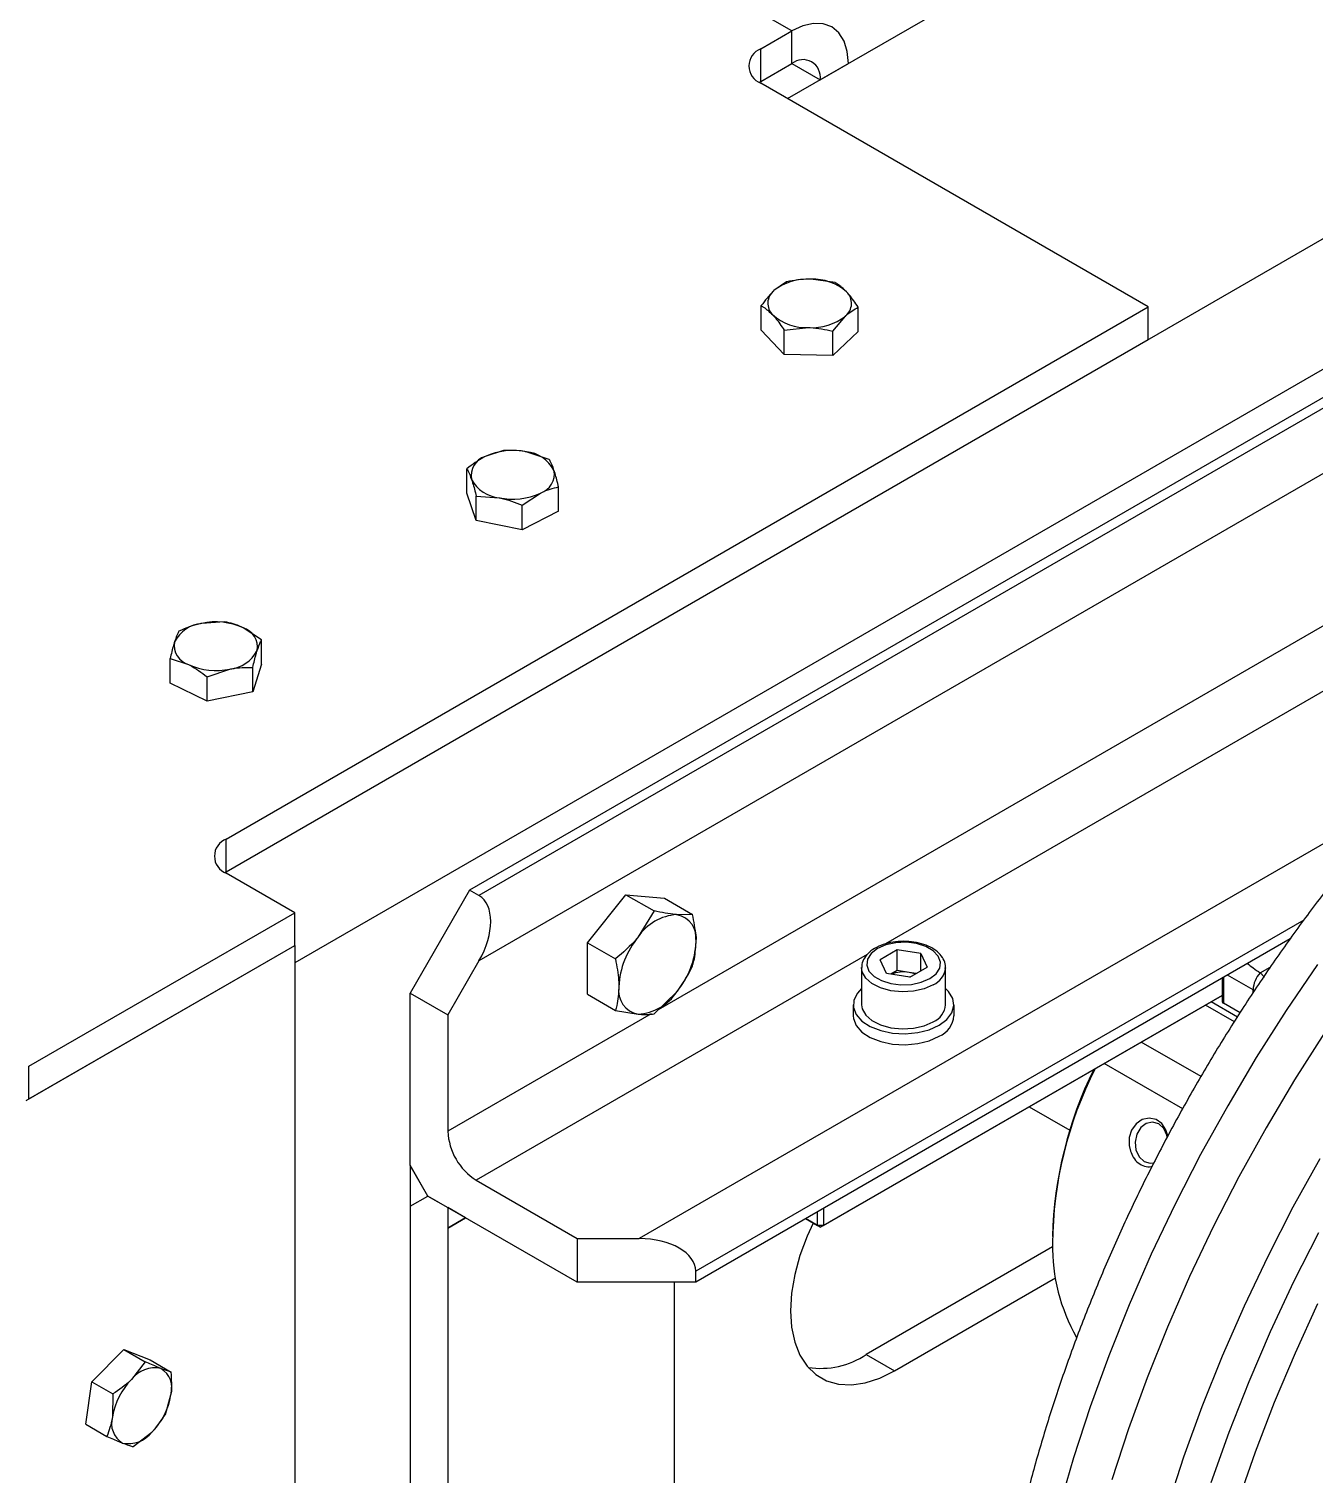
# Model space of a CAD drawing. Header units: metres. Extents: x 0 to 21025, y 0 to 14850.
# Drawn here: x 11500.9 to 11653.9, y 4254.5 to 4426.6 of the extents above; entities that cross this region are included whole.
import ezdxf

# ---------------------------------------------------------------- set-up
doc = ezdxf.new("R2010")
doc.units = ezdxf.units.M
doc.header["$LTSCALE"] = 25
doc.layers.add('SL4', color=4, linetype='Continuous')

msp = doc.modelspace()

# ---------------------------------------------------------------- linework, layer by layer
at = {"layer": 'SL4'}
for p, q in [((11591.24, 4418.267), (12146.319, 4738.707)), ((11524.399, 4326.226), (12192.616, 4711.98)), ((12199.352, 4700.314), (11532.548, 4315.377)), ((11591.742, 4426.336), (11499.818, 4479.402)), ((11758.422, 4442.403), (11553.361, 4324.024)), ((11759.548, 4441.753), (11554.487, 4323.373)), ((11760.791, 4434.701), (11554.487, 4315.605)), ((11588.038, 4424.198), (11591.742, 4426.336)), ((11591.742, 4422.447), (11591.742, 4426.336)), ((11588.038, 4420.309), (11588.038, 4424.198)), ((11588.038, 4420.309), (11591.742, 4422.447)), ((11591.741, 4422.446), (11595.109, 4420.502)), ((11595.109, 4420.502), (11598.477, 4422.446)), ((11598.477, 4422.445), (11598.477, 4422.446)), ((11587.879, 4420.212), (11588.038, 4420.309)), ((11634.17, 4393.484), (11588.038, 4420.116)), ((11595.109, 4420.501), (11595.109, 4420.502)), ((11745.474, 4407.707), (11575.825, 4309.771)), ((11596.888, 4396.368), (11594.003, 4396.778)), ((11591.117, 4396.46), (11589.605, 4395.405)), ((11524.399, 4330.115), (11634.17, 4393.484)), ((11588.094, 4390.719), (11588.094, 4393.62)), ((11599.636, 4390.535), (11599.636, 4393.437)), ((11634.17, 4389.596), (11634.17, 4393.484)), ((11596.613, 4390.597), (11598.125, 4392.382)), ((11524.399, 4326.226), (11634.17, 4389.596)), ((11590.842, 4387.787), (11588.094, 4390.719)), ((11590.842, 4390.689), (11593.727, 4391.008)), ((11590.842, 4387.787), (11590.842, 4390.689)), ((11596.613, 4387.696), (11596.613, 4390.597)), ((11599.636, 4390.535), (11596.613, 4387.696)), ((11596.613, 4387.696), (11590.842, 4387.787)), ((11557.395, 4376.388), (11555.22, 4375.657)), ((11562.858, 4375.311), (11560.126, 4376.214)), ((11553.046, 4371.294), (11553.046, 4374.196)), ((11554.161, 4368.024), (11553.046, 4371.294)), ((11554.161, 4368.024), (11554.161, 4370.926)), ((11554.161, 4370.926), (11556.893, 4370.751)), ((11559.625, 4369.848), (11561.799, 4371.309)), ((11563.973, 4369.139), (11563.973, 4372.041)), ((11559.625, 4366.946), (11559.625, 4369.848)), ((11563.973, 4369.139), (11559.625, 4366.946)), ((11559.625, 4366.946), (11554.161, 4368.024)), ((11524.198, 4355.986), (11521.479, 4355.792)), ((11528.594, 4353.825), (11526.396, 4355.27)), ((11528.594, 4350.924), (11528.594, 4353.825)), ((11664.354, 4353.101), (11602.884, 4317.615)), ((11517.715, 4348.689), (11517.715, 4351.591)), ((11517.715, 4351.591), (11519.912, 4350.875)), ((11522.11, 4349.43), (11524.83, 4350.353)), ((11528.594, 4350.924), (11527.55, 4347.646)), ((11527.55, 4347.646), (11527.55, 4350.547)), ((11522.11, 4346.528), (11517.715, 4348.689)), ((11522.11, 4346.528), (11522.11, 4349.43)), ((11527.55, 4347.646), (11522.11, 4346.528)), ((11664.639, 4335.117), (11573.574, 4282.546)), ((11524.399, 4326.226), (11524.399, 4330.115)), ((11524.239, 4326.129), (11524.399, 4326.226)), ((11532.545, 4321.33), (11524.399, 4326.033)), ((11553.361, 4324.024), (11546.29, 4311.776)), ((11554.487, 4323.373), (11553.361, 4324.024)), ((11567.397, 4317.758), (11571.993, 4323.476)), ((11571.993, 4323.476), (11575.331, 4321.55)), ((11571.993, 4323.476), (11576.59, 4323.065)), ((11576.59, 4323.065), (11579.927, 4321.139)), ((11500.895, 4303.059), (11532.545, 4321.33)), ((11532.545, 4317.441), (11532.545, 4321.33)), ((11575.331, 4321.55), (11573.443, 4318.454)), ((11579.927, 4321.139), (11578.039, 4321.107)), ((11652.694, 4320.452), (11580.302, 4278.661)), ((11500.56, 4298.975), (11532.548, 4317.441)), ((11500.895, 4299.17), (11532.545, 4317.441)), ((11532.548, 4317.441), (11532.545, 4317.443)), ((11532.548, 4317.441), (11532.548, 4118.205)), ((11567.397, 4317.758), (11570.734, 4315.832)), ((11567.397, 4311.63), (11567.397, 4317.758)), ((11651.08, 4318.22), (11580.302, 4277.361)), ((11554.487, 4315.605), (11550.78, 4309.184)), ((11600.714, 4316.362), (11554.148, 4289.48)), ((11604.301, 4316.901), (11602.251, 4315.718)), ((11603.001, 4314.102), (11602.251, 4315.718)), ((11607.1, 4316.468), (11604.301, 4316.901)), ((11604.301, 4314.451), (11604.301, 4316.901)), ((11607.1, 4316.468), (11607.85, 4314.852)), ((11607.1, 4314.419), (11607.1, 4316.468)), ((11600.051, 4314.795), (11600.051, 4310.386)), ((11605.801, 4313.669), (11603.001, 4314.102)), ((11604.301, 4314.451), (11603.548, 4314.017)), ((11605.7, 4314.235), (11604.301, 4314.451)), ((11606.553, 4314.103), (11605.7, 4314.235)), ((11605.801, 4313.669), (11607.85, 4314.852)), ((11610.051, 4314.795), (11610.049, 4314.721)), ((11610.051, 4310.386), (11610.051, 4314.795)), ((11646.659, 4312.165), (11643.625, 4313.916)), ((11647.51, 4314.175), (11647.521, 4314.167)), ((11647.521, 4314.167), (11648.715, 4314.857)), ((11642.977, 4313.542), (11642.977, 4310.768)), ((11643.124, 4313.627), (11643.124, 4310.564)), ((11646.659, 4311.822), (11646.659, 4312.165)), ((11546.29, 4291.281), (11546.29, 4311.776)), ((11546.29, 4311.776), (11550.78, 4309.184)), ((11567.397, 4311.63), (11570.734, 4309.703)), ((11575.331, 4309.292), (11578.039, 4311.914)), ((11642.977, 4311.5), (11595.151, 4283.89)), ((11595.505, 4284.095), (11642.977, 4311.5)), ((11641.692, 4310.758), (11644.813, 4308.956)), ((11645.107, 4309.419), (11643.124, 4310.564)), ((11574.98, 4309.283), (11550.78, 4295.313)), ((11550.78, 4309.184), (11550.78, 4295.313)), ((11570.734, 4309.703), (11573.443, 4309.261)), ((11599.051, 4310.386), (11599.051, 4309.079)), ((11611.051, 4309.079), (11611.051, 4310.386)), ((11644.434, 4308.358), (11640.985, 4310.35)), ((11640.466, 4301.839), (11633.354, 4305.945)), ((11500.895, 4299.17), (11500.895, 4303.059)), ((11638.286, 4297.995), (11628.935, 4303.393)), ((11619.994, 4298.232), (11624.843, 4295.433)), ((11548.411, 4287.607), (11546.29, 4291.281)), ((11548.411, 4287.607), (11546.311, 4291.244)), ((11546.311, 4291.244), (11546.311, 4286.394)), ((11554.148, 4289.48), (11566.16, 4282.546)), ((11546.29, 4286.382), (11548.411, 4287.607)), ((11546.29, 4286.382), (11546.29, 4209.219)), ((11546.311, 4286.394), (11548.411, 4287.607)), ((11548.411, 4287.607), (11550.78, 4286.239)), ((11566.16, 4277.361), (11548.411, 4287.607)), ((11552.902, 4285.015), (11550.78, 4286.239)), ((11550.78, 4286.239), (11550.78, 4283.79)), ((11550.78, 4286.239), (11550.78, 4204.177)), ((11550.78, 4283.79), (11552.902, 4285.015)), ((11552.902, 4285.014), (11550.78, 4283.79)), ((11593.382, 4284.912), (11594.798, 4284.095)), ((11595.151, 4283.89), (11593.382, 4284.912)), ((11594.798, 4284.095), (11594.798, 4285.729)), ((11595.505, 4286.137), (11595.505, 4284.095)), ((11595.505, 4284.095), (11594.798, 4284.095)), ((11594.798, 4284.095), (11595.151, 4283.89)), ((11595.505, 4284.095), (11595.151, 4283.89)), ((11566.16, 4282.546), (11566.16, 4277.361)), ((11566.16, 4282.546), (11573.574, 4282.546)), ((11622.79, 4281.561), (11600.6, 4268.751)), ((11580.302, 4277.361), (11580.302, 4278.661)), ((11603.968, 4266.807), (11623.131, 4277.87)), ((11580.302, 4277.361), (11566.16, 4277.361)), ((11577.721, 4277.361), (11577.721, 4222.179)), ((11508.376, 4265.494), (11512.212, 4269.321)), ((11512.212, 4269.321), (11514.724, 4267.871)), ((11512.212, 4269.321), (11515.339, 4268.096)), ((11514.724, 4267.871), (11513.122, 4265.775)), ((11515.339, 4268.096), (11517.852, 4266.646)), ((11600.6, 4268.751), (11603.968, 4266.807)), ((11507.667, 4260.442), (11508.376, 4265.494)), ((11508.376, 4265.494), (11510.888, 4264.044)), ((11510.888, 4264.044), (11510.85, 4261.335)), ((11517.143, 4261.594), (11517.813, 4263.937)), ((11507.667, 4260.442), (11510.179, 4258.992)), ((11513.307, 4257.767), (11515.541, 4259.498))]:
    msp.add_line(p, q, dxfattribs=at)
at = {"layer": 'SL4', "flags": 128}
for points in [[(11598.477, 4422.446), (11598.348, 4423.889), (11597.964, 4425.127), (11597.342, 4426.112), (11596.504, 4426.807), (11595.484, 4427.185), (11594.319, 4427.231), (11593.056, 4426.945), (11591.742, 4426.336)], [(11608.162, 4313.489), (11608.913, 4314.067), (11609.35, 4314.745), (11609.44, 4315.466), (11609.173, 4316.172), (11608.573, 4316.807), (11607.688, 4317.318), (11606.588, 4317.665), (11605.365, 4317.818), (11604.115, 4317.767), (11602.942, 4317.514), (11601.939, 4317.081), (11601.189, 4316.502), (11600.751, 4315.825), (11600.662, 4315.104), (11600.928, 4314.397), (11601.528, 4313.763), (11602.414, 4313.251), (11603.513, 4312.905), (11604.737, 4312.751), (11605.986, 4312.803), (11607.159, 4313.055), (11608.162, 4313.489)], [(11608.586, 4312.754), (11607.501, 4312.279), (11606.235, 4311.99), (11604.88, 4311.91), (11603.538, 4312.044), (11602.308, 4312.381), (11601.282, 4312.898), (11600.535, 4313.555), (11600.123, 4314.304), (11600.051, 4314.807)], [(11654.339, 4315.156), (11650.612, 4309.687), (11647.044, 4304.084), (11643.643, 4298.364), (11640.421, 4292.544), (11637.386, 4286.639), (11634.547, 4280.666), (11631.911, 4274.642), (11629.487, 4268.585), (11627.281, 4262.512), (11625.299, 4256.439), (11623.547, 4250.384)], [(11600.051, 4312.3), (11599.544, 4311.761), (11599.125, 4310.927), (11599.077, 4310.06), (11599.405, 4309.212), (11600.088, 4308.439), (11601.083, 4307.787), (11602.327, 4307.299), (11603.742, 4307.005), (11605.239, 4306.924), (11606.725, 4307.059), (11608.105, 4307.404), (11609.293, 4307.936)], [(11609.293, 4307.936), (11610.215, 4308.622), (11610.812, 4309.419), (11611.048, 4310.277), (11610.906, 4311.141), (11610.397, 4311.958), (11610.051, 4312.3)], [(11599.051, 4309.079), (11599.077, 4308.753), (11599.405, 4307.906), (11600.088, 4307.132), (11601.083, 4306.481), (11602.327, 4305.993), (11603.742, 4305.699), (11605.239, 4305.617), (11606.725, 4305.753), (11608.105, 4306.098), (11609.293, 4306.63)], [(11600.051, 4310.386), (11600.123, 4309.895), (11600.535, 4309.146), (11601.282, 4308.489), (11602.308, 4307.972), (11603.538, 4307.634), (11604.88, 4307.501), (11606.235, 4307.581), (11607.501, 4307.87), (11608.586, 4308.345)], [(11655.176, 4307.052), (11651.607, 4301.45), (11648.207, 4295.73), (11644.985, 4289.909), (11641.95, 4284.004), (11639.11, 4278.031), (11636.475, 4272.008), (11634.051, 4265.951), (11631.844, 4259.877), (11629.862, 4253.804)], [(11636.512, 4294.77), (11636.292, 4295.508), (11635.799, 4296.234), (11635.105, 4296.719), (11634.285, 4296.885), (11633.45, 4296.699), (11632.723, 4296.189), (11632.2, 4295.442), (11631.926, 4294.561), (11631.907, 4293.635), (11632.052, 4292.964), (11632.052, 4292.964)], [(11636.453, 4294.602), (11636.4, 4294.839), (11636.024, 4295.65), (11635.425, 4296.205), (11634.693, 4296.418), (11633.941, 4296.258), (11633.282, 4295.749), (11632.817, 4294.968), (11632.617, 4294.034), (11632.712, 4293.09), (11633.087, 4292.278), (11633.686, 4291.724), (11634.418, 4291.51), (11634.895, 4291.567)], [(11654.611, 4292.039), (11651.417, 4286.269), (11648.408, 4280.415), (11645.594, 4274.495), (11642.981, 4268.524), (11640.578, 4262.519), (11638.391, 4256.499), (11636.426, 4250.479)], [(11594.28, 4284.394), (11593.558, 4282.813), (11592.712, 4280.535), (11592.095, 4278.268), (11591.719, 4276.059), (11591.593, 4273.953), (11591.719, 4271.992), (11592.095, 4270.217), (11592.712, 4268.663), (11593.558, 4267.362), (11594.616, 4266.34), (11595.864, 4265.619), (11597.278, 4265.214), (11598.827, 4265.131), (11600.481, 4265.373), (11602.207, 4265.936), (11603.968, 4266.807)], [(11654.454, 4283.239), (11651.482, 4277.375), (11648.708, 4271.448), (11646.139, 4265.473), (11643.782, 4259.468), (11641.644, 4253.45)], [(11654.352, 4274.753), (11651.663, 4268.915), (11649.178, 4263.032), (11646.906, 4257.124), (11644.853, 4251.207)]]:
    msp.add_lwpolyline(points, dxfattribs=at)
at = {"layer": 'SL4'}
for centre, radius, start, end in [((11588.813, 4422.157), 2.183, 110.78342, 249.21658), ((11593.056, 4420.835), 2.08, 350.78596, 129.20329), ((11593.602, 4390.337), 6.454, 86.44007, 128.25879), ((11594.236, 4390.677), 6.106, 48.73783, 92.18691), ((11590.796, 4393.902), 1.917, 128.39067, 226.14175), ((11596.934, 4393.884), 1.917, 308.39067, 46.14175), ((11593.494, 4397.109), 6.106, 228.73783, 272.18691), ((11594.128, 4397.45), 6.454, 266.44007, 308.25879), ((11558.522, 4368.467), 7.911, 78.29989, 114.66513), ((11559.762, 4372.088), 4.143, 28.12254, 84.95283), ((11555.924, 4373.396), 2.368, 107.29651, 191.46148), ((11557.257, 4374.878), 4.143, 208.12254, 264.95283), ((11561.095, 4373.57), 2.368, 287.29651, 11.46148), ((11558.497, 4378.498), 7.911, 258.29989, 294.66513), ((11521.858, 4351.743), 4.067, 95.35049, 152.91436), ((11523.14, 4348.02), 7.948, 65.81636, 102.06617), ((11525.704, 4352.968), 2.404, 350.00721, 73.276), ((11520.604, 4353.177), 2.404, 170.00721, 253.276), ((11524.451, 4354.403), 4.067, 275.35049, 332.91436), ((11523.169, 4358.126), 7.948, 245.81636, 282.06617), ((11525.173, 4328.074), 2.183, 110.78342, 249.21658), ((11578.394, 4315.185), 5.933, 93.42954, 146.56509), ((11577.516, 4318.297), 2.858, 350.74812, 79.45322), ((11581.111, 4312.071), 9.977, 140.22793, 177.36071), ((11570.371, 4318.297), 9.977, 320.22793, 357.36071), ((11605.048, 4310.288), 4.001, 80.60996, 111.44528), ((11605.173, 4310.696), 3.578, 69.17665, 81.51923), ((11607.551, 4315.051), 2.52, 294.26107, 352.47303), ((11649.827, 4312.009), 3.172, 136.93985, 177.18904), ((11573.966, 4312.071), 2.858, 170.74812, 259.45322), ((11646.97, 4312.727), 0.642, 241.09191, 258.86373), ((11573.088, 4315.183), 5.933, 273.42954, 326.56509), ((11643.228, 4310.793), 0.251, 185.6948, 245.62534), ((11607.571, 4310.619), 2.491, 294.06265, 354.61721), ((11608.17, 4309.291), 2.888, 292.88644, 355.79342), ((11670.62, 4281.528), 47.86, 153.78289, 178.49301), ((11669.638, 4281.549), 46.859, 153.06659, 179.49729), ((11558.092, 4295.646), 7.319, 182.60548, 237.39452), ((11644.53, 4281.581), 21.752, 179.00226, 209.78659), ((11595.153, 4276.833), 9.747, 261.41673, 303.97976), ((11518.892, 4260.02), 8.149, 135.07329, 170.71029), ((11515.913, 4263.616), 3.528, 78.70553, 142.27306), ((11515.208, 4264.736), 2.725, 342.95956, 59.18352), ((11509.771, 4265.253), 8.149, 315.07329, 350.71029), ((11513.455, 4260.537), 2.725, 162.95956, 239.18352), ((11512.75, 4261.657), 3.528, 258.70553, 322.27306)]:
    msp.add_arc(centre, radius, start, end, dxfattribs=at)
for centre, major_axis, ratio, start_param, end_param in [((11551.123, 4317.547), (3.364, 5.827), 0.5773346, 4.7124296, 6.2832259), ((11688.366, 4289.753), (44.17, -27.139), 0.0282559, 3.4450892, 3.5491533), ((11573.574, 4278.661), (6.728, 0), 0.5773815, 0, 1.5707963)]:
    msp.add_ellipse(centre, major_axis=major_axis, ratio=ratio, start_param=start_param, end_param=end_param, dxfattribs=at)
for points, knots in [([(11594.003, 4396.778), (11593.934, 4396.779), (11592.96, 4396.789), (11592.005, 4396.619), (11591.117, 4396.46)], [0, 0, 0, 0, 0.0702006, 1, 1, 1, 1]), ([(11589.605, 4395.405), (11589.57, 4395.371), (11589.059, 4394.886), (11588.559, 4394.23), (11588.094, 4393.62)], [0, 0, 0, 0, 0.07020058, 1, 1, 1, 1]), ([(11598.262, 4395.267), (11597.895, 4395.612), (11597.43, 4396.05), (11596.983, 4396.313), (11596.888, 4396.368)], [0, 0, 0, 0, 0.7889992, 1, 1, 1, 1]), ([(11599.636, 4393.437), (11599.288, 4393.957), (11598.835, 4394.635), (11598.37, 4395.148), (11598.262, 4395.267)], [0, 0, 0, 0, 0.7681507, 1, 1, 1, 1]), ([(11588.094, 4393.62), (11588.188, 4393.565), (11588.635, 4393.303), (11589.101, 4392.865), (11589.468, 4392.519)], [0, 0, 0, 0, 0.21100076, 1, 1, 1, 1]), ([(11598.125, 4392.382), (11598.16, 4392.415), (11598.671, 4392.889), (11599.171, 4393.173), (11599.636, 4393.437)], [0, 0, 0, 0, 0.07020058, 1, 1, 1, 1]), ([(11589.468, 4392.519), (11589.575, 4392.4), (11590.04, 4391.887), (11590.493, 4391.209), (11590.842, 4390.689)], [0, 0, 0, 0, 0.23184927, 1, 1, 1, 1]), ([(11593.727, 4391.008), (11593.796, 4391.006), (11594.77, 4390.986), (11595.725, 4390.784), (11596.613, 4390.597)], [0, 0, 0, 0, 0.0702006, 1, 1, 1, 1]), ([(11560.126, 4376.214), (11560.062, 4376.227), (11559.139, 4376.403), (11558.235, 4376.396), (11557.395, 4376.388)], [0, 0, 0, 0, 0.0702006, 1, 1, 1, 1]), ([(11555.22, 4375.657), (11555.169, 4375.63), (11554.435, 4375.255), (11553.715, 4374.706), (11553.046, 4374.196)], [0, 0, 0, 0, 0.0702006, 1, 1, 1, 1]), ([(11553.046, 4374.196), (11553.085, 4374.129), (11553.266, 4373.812), (11553.455, 4373.316), (11553.604, 4372.925)], [0, 0, 0, 0, 0.2110008, 1, 1, 1, 1]), ([(11563.415, 4374.04), (11563.267, 4374.431), (11563.078, 4374.927), (11562.896, 4375.244), (11562.858, 4375.311)], [0, 0, 0, 0, 0.7889992, 1, 1, 1, 1]), ([(11725.778, 4375.635), (11724.949, 4375.418), (11722.595, 4374.801), (11718.697, 4373.556), (11714.083, 4371.814), (11709.456, 4369.782), (11704.826, 4367.473), (11700.208, 4364.892), (11695.613, 4362.048), (11691.054, 4358.952), (11686.542, 4355.612), (11682.088, 4352.04), (11677.701, 4348.245), (11673.392, 4344.237), (11669.17, 4340.028), (11665.045, 4335.629), (11661.026, 4331.05), (11657.122, 4326.304), (11653.341, 4321.402), (11649.693, 4316.357), (11646.186, 4311.18), (11642.828, 4305.885), (11639.626, 4300.484), (11636.589, 4294.991), (11633.724, 4289.417), (11631.038, 4283.778), (11628.538, 4278.086), (11626.229, 4272.354), (11624.119, 4266.597), (11622.213, 4260.826), (11620.515, 4255.057), (11619.032, 4249.302), (11617.768, 4243.575), (11616.727, 4237.889), (11615.914, 4232.257), (11615.332, 4226.692), (11614.985, 4221.207), (11614.876, 4215.817), (11615.009, 4210.534), (11615.384, 4205.373), (11616.005, 4200.348), (11616.872, 4195.475), (11617.984, 4190.77), (11619.34, 4186.247), (11620.936, 4181.923), (11622.767, 4177.813), (11624.826, 4173.931), (11627.104, 4170.289), (11629.591, 4166.9), (11632.277, 4163.771), (11635.149, 4160.908), (11638.203, 4158.325), (11641.146, 4156.173), (11643.142, 4155.008), (11644, 4154.507)], [0, 0, 0, 0, 0.0106156, 0.0301423, 0.0497183, 0.0693581, 0.0890395, 0.1087441, 0.1284568, 0.1481643, 0.1678599, 0.1875393, 0.2072001, 0.2268415, 0.2464636, 0.2660674, 0.2856544, 0.3052266, 0.3247862, 0.3443355, 0.363877, 0.3834132, 0.4029468, 0.4224804, 0.4420162, 0.4615563, 0.4811036, 0.5006607, 0.5202301, 0.5398146, 0.5594165, 0.5790382, 0.5986817, 0.6183487, 0.6380402, 0.6577565, 0.6774966, 0.697258, 0.717036, 0.736823, 0.7566042, 0.7763635, 0.7960806, 0.8157313, 0.8352886, 0.8547245, 0.8740131, 0.8931338, 0.9120743, 0.9308332, 0.9494208, 0.9678588, 0.9861787, 1, 1, 1, 1]), ([(11553.604, 4372.925), (11553.647, 4372.793), (11553.836, 4372.223), (11554.02, 4371.489), (11554.161, 4370.926)], [0, 0, 0, 0, 0.2318493, 1, 1, 1, 1]), ([(11563.973, 4372.041), (11563.832, 4372.604), (11563.648, 4373.337), (11563.459, 4373.908), (11563.415, 4374.04)], [0, 0, 0, 0, 0.7681507, 1, 1, 1, 1]), ([(11556.893, 4370.751), (11556.958, 4370.738), (11557.88, 4370.551), (11558.784, 4370.187), (11559.625, 4369.848)], [0, 0, 0, 0, 0.0702006, 1, 1, 1, 1]), ([(11561.799, 4371.309), (11561.85, 4371.335), (11562.585, 4371.7), (11563.304, 4371.876), (11563.973, 4372.041)], [0, 0, 0, 0, 0.0702006, 1, 1, 1, 1]), ([(11521.479, 4355.792), (11521.414, 4355.779), (11520.496, 4355.585), (11519.596, 4355.214), (11518.759, 4354.869)], [0, 0, 0, 0, 0.0702006, 1, 1, 1, 1]), ([(11526.396, 4355.27), (11526.344, 4355.295), (11525.602, 4355.655), (11524.875, 4355.827), (11524.198, 4355.986)], [0, 0, 0, 0, 0.0702006, 1, 1, 1, 1]), ([(11518.237, 4353.595), (11518.196, 4353.462), (11518.019, 4352.89), (11517.847, 4352.155), (11517.715, 4351.591)], [0, 0, 0, 0, 0.2318493, 1, 1, 1, 1]), ([(11518.759, 4354.869), (11518.723, 4354.802), (11518.553, 4354.483), (11518.376, 4353.987), (11518.237, 4353.595)], [0, 0, 0, 0, 0.2110008, 1, 1, 1, 1]), ([(11528.072, 4352.551), (11528.211, 4352.943), (11528.388, 4353.439), (11528.558, 4353.758), (11528.594, 4353.825)], [0, 0, 0, 0, 0.7889992, 1, 1, 1, 1]), ([(11527.55, 4350.547), (11527.682, 4351.111), (11527.854, 4351.846), (11528.031, 4352.418), (11528.072, 4352.551)], [0, 0, 0, 0, 0.7681507, 1, 1, 1, 1]), ([(11519.912, 4350.875), (11519.965, 4350.849), (11520.707, 4350.479), (11521.434, 4349.935), (11522.11, 4349.43)], [0, 0, 0, 0, 0.0702006, 1, 1, 1, 1]), ([(11524.83, 4350.353), (11524.895, 4350.366), (11525.813, 4350.549), (11526.713, 4350.548), (11527.55, 4350.547)], [0, 0, 0, 0, 0.0702006, 1, 1, 1, 1]), ([(11578.039, 4321.107), (11577.984, 4321.112), (11577.202, 4321.185), (11576.232, 4321.374), (11575.331, 4321.55)], [0, 0, 0, 0, 0.0702148, 1, 1, 1, 1]), ([(11580.337, 4317.837), (11580.332, 4318.091), (11580.312, 4319.14), (11580.093, 4320.277), (11579.927, 4321.139)], [0, 0, 0, 0, 0.2418514, 1, 1, 1, 1]), ([(11573.443, 4318.454), (11573.388, 4318.386), (11572.606, 4317.424), (11571.636, 4316.599), (11570.734, 4315.832)], [0, 0, 0, 0, 0.07021477, 1, 1, 1, 1]), ([(11579.927, 4315.01), (11579.981, 4315.202), (11580.223, 4316.061), (11580.287, 4317.061), (11580.337, 4317.837)], [0, 0, 0, 0, 0.2237133, 1, 1, 1, 1]), ([(11610.006, 4314.704), (11610.022, 4314.825), (11610.071, 4315.215), (11609.809, 4315.859), (11609.284, 4316.552), (11608.492, 4317.137), (11607.479, 4317.588), (11606.299, 4317.872), (11605.039, 4317.967), (11603.779, 4317.868), (11602.594, 4317.58), (11601.557, 4317.11), (11600.754, 4316.496), (11600.258, 4315.782), (11600.03, 4315.198), (11600.072, 4314.877), (11600.08, 4314.812)], [0, 0, 0, 0, 0.0336873, 0.1080028, 0.1825027, 0.2607701, 0.3421179, 0.4240612, 0.5057862, 0.5875031, 0.669539, 0.7522791, 0.8360756, 0.9106892, 0.9820202, 1, 1, 1, 1]), ([(11570.734, 4315.832), (11570.901, 4314.97), (11571.12, 4313.833), (11571.14, 4312.784), (11571.145, 4312.531)], [0, 0, 0, 0, 0.7581486, 1, 1, 1, 1]), ([(11578.039, 4311.914), (11578.093, 4311.982), (11578.864, 4312.951), (11579.415, 4314.018), (11579.927, 4315.01)], [0, 0, 0, 0, 0.07021477, 1, 1, 1, 1]), ([(11647.521, 4314.167), (11647.561, 4314.14), (11647.641, 4314.084), (11647.757, 4313.961), (11647.855, 4313.825), (11647.915, 4313.705), (11647.938, 4313.636), (11647.944, 4313.61), (11647.945, 4313.609)], [0, 0, 0, 0, 0.21274942, 0.42542478, 0.64019537, 0.85968505, 0.99158977, 1, 1, 1, 1]), ([(11571.145, 4312.531), (11571.095, 4311.754), (11571.03, 4310.754), (11570.789, 4309.895), (11570.734, 4309.703)], [0, 0, 0, 0, 0.77628672, 1, 1, 1, 1]), ([(11573.443, 4309.261), (11573.497, 4309.256), (11574.267, 4309.19), (11574.818, 4309.243), (11575.331, 4309.292)], [0, 0, 0, 0, 0.0702148, 1, 1, 1, 1]), ([(11632.052, 4292.964), (11632.158, 4292.706), (11632.386, 4292.148), (11632.981, 4291.499), (11633.724, 4291.128), (11634.322, 4291.019), (11634.617, 4291.144), (11634.656, 4291.16)], [0, 0, 0, 0, 0.2115192, 0.4566164, 0.7079995, 0.961566, 1, 1, 1, 1]), ([(11516.604, 4267.076), (11516.478, 4267.126), (11515.934, 4267.342), (11515.25, 4267.641), (11514.724, 4267.871)], [0, 0, 0, 0, 0.2318493, 1, 1, 1, 1]), ([(11513.122, 4265.775), (11513.076, 4265.73), (11512.424, 4265.086), (11511.628, 4264.546), (11510.888, 4264.044)], [0, 0, 0, 0, 0.0702006, 1, 1, 1, 1]), ([(11517.852, 4266.646), (11517.784, 4266.665), (11517.461, 4266.757), (11516.982, 4266.935), (11516.604, 4267.076)], [0, 0, 0, 0, 0.2110008, 1, 1, 1, 1]), ([(11517.813, 4263.937), (11517.821, 4263.998), (11517.936, 4264.853), (11517.893, 4265.782), (11517.852, 4266.646)], [0, 0, 0, 0, 0.07020058, 1, 1, 1, 1]), ([(11510.85, 4261.335), (11510.841, 4261.276), (11510.717, 4260.425), (11510.438, 4259.682), (11510.179, 4258.992)], [0, 0, 0, 0, 0.0702006, 1, 1, 1, 1]), ([(11515.541, 4259.498), (11515.586, 4259.544), (11516.229, 4260.192), (11516.703, 4260.919), (11517.143, 4261.594)], [0, 0, 0, 0, 0.0702006, 1, 1, 1, 1]), ([(11510.179, 4258.992), (11510.705, 4258.762), (11511.388, 4258.463), (11511.933, 4258.247), (11512.059, 4258.197)], [0, 0, 0, 0, 0.7681507, 1, 1, 1, 1]), ([(11512.059, 4258.197), (11512.437, 4258.056), (11512.916, 4257.878), (11513.239, 4257.786), (11513.307, 4257.767)], [0, 0, 0, 0, 0.7889992, 1, 1, 1, 1])]:
    msp.add_open_spline(points, degree=3, knots=knots, dxfattribs=at)

doc.saveas('drawing.dxf')
